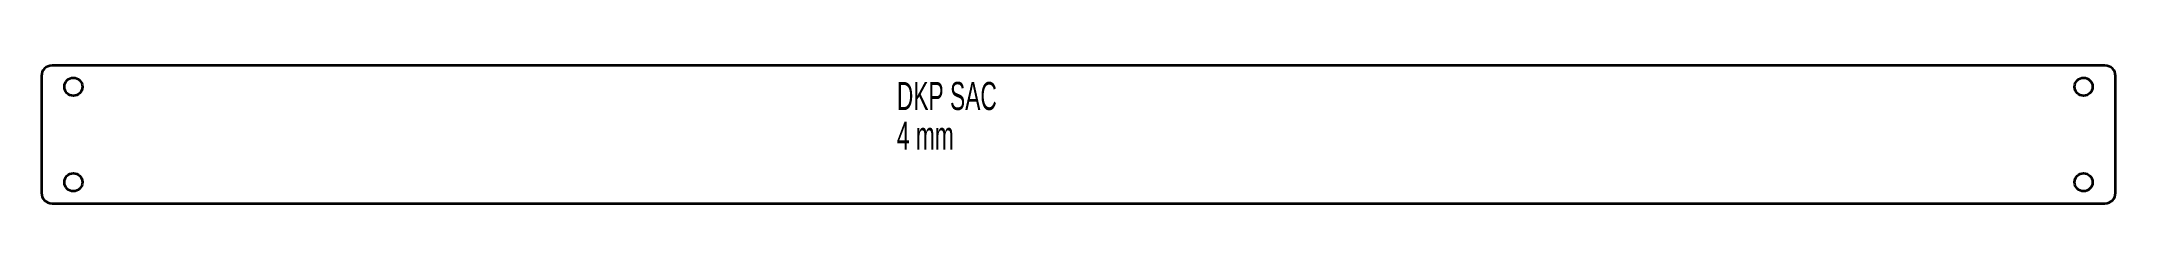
# Model space of a CAD drawing. Header units: millimetres. Extents: x -332 to 643, y 225 to 290.
import ezdxf

# ---------------------------------------------------------------- set-up
doc = ezdxf.new("R2010")
doc.units = ezdxf.units.MM
doc.styles.add('SLDTEXTSTYLE0', font='TXT', dxfattribs={"width": 0.605})

# ---------------------------------------------------------------- blocks, each defined once
blk = doc.blocks.new('SW_NOTE_0')
at = {"color": 0, "linetype": 'Continuous', "lineweight": 0, "char_height": 13.229, "attachment_point": 1, "style": 'SLDTEXTSTYLE0'}
for s, insert in [('DKP SAC', (0, 17.05)), ('4 mm', (0, -1.59))]:
    blk.add_mtext(s, dxfattribs=dict(at, insert=insert))

msp = doc.modelspace()

# ---------------------------------------------------------------- linework, layer by layer
at = {"color": 7, "linetype": 'Continuous', "lineweight": 35}
for p, q in [((-331.57, 285.04), (-331.57, 230.04)), ((638.43, 290.04), (-326.57, 290.04)), ((643.43, 230.04), (643.43, 285.04)), ((-326.57, 225.04), (638.43, 225.04))]:
    msp.add_line(p, q, dxfattribs=at)
for centre in [(-316.57, 280.04), (628.43, 280.04), (-316.57, 235.04), (628.43, 235.04)]:
    msp.add_circle(centre, 4.25, dxfattribs=at)
for centre, start, end in [((-326.57, 285.04), 90, 180), ((638.43, 285.04), 0, 90), ((-326.57, 230.04), 180, 270), ((638.43, 230.04), 270, 0)]:
    msp.add_arc(centre, 5, start, end, dxfattribs=at)

# ---------------------------------------------------------------- block references
at = {"color": 7, "linetype": 'Continuous', "lineweight": 0}
msp.add_blockref('SW_NOTE_0', (70.55, 265.25), dxfattribs=at)

doc.saveas('drawing.dxf')
